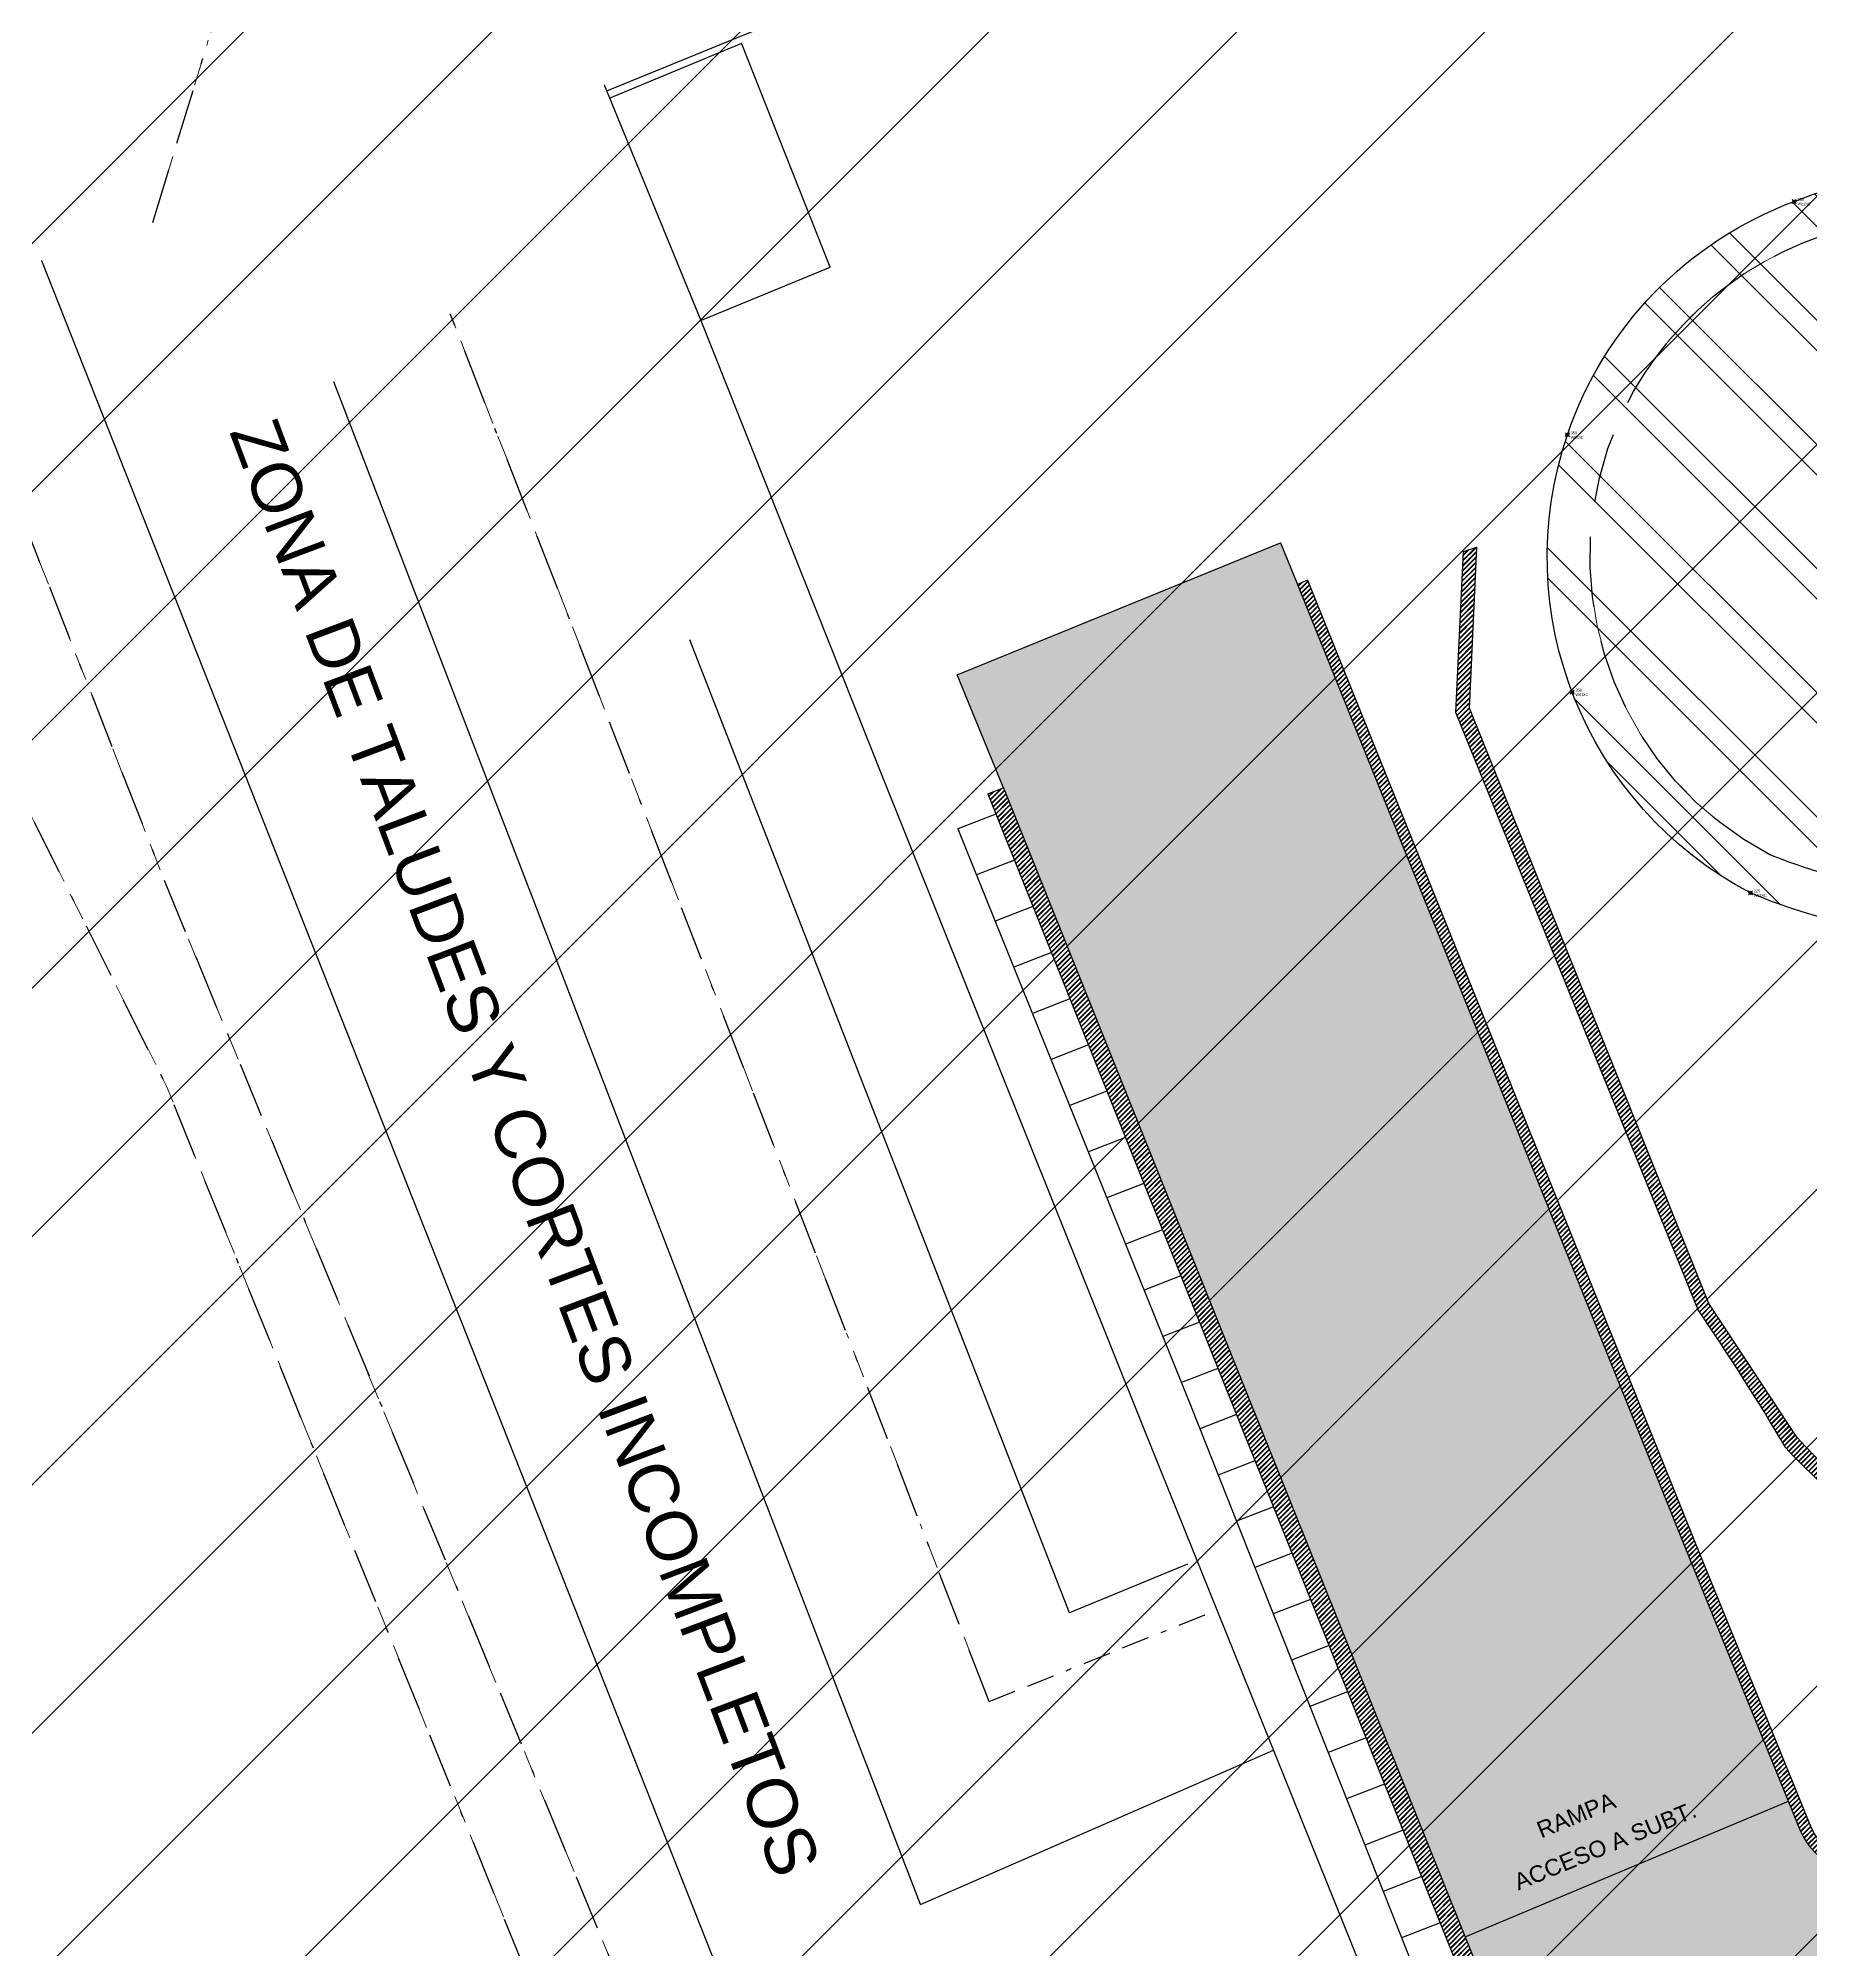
# Model space of a CAD drawing. Extents: x 350769 to 354978, y 6304672 to 6307963.
# Drawn here: x 352451.86 to 352483.92, y 6305423.69 to 6305458.26 of the extents above; entities that cross this region are included whole.
import ezdxf

# ---------------------------------------------------------------- set-up
doc = ezdxf.new("R2010")
doc.units = 0
doc.header["$PDMODE"] = 35
doc.header["$PDSIZE"] = 0.03
for name, pattern in [('BORDER', [1.75, 0.5, -0.25, 0.5, -0.25, 0, -0.25]), ('CONTINUOS', [0]), ('DIVIDE', [1.25, 0.5, -0.25, 0, -0.25, 0, -0.25]), ('HIDDEN', [9.525, 6.35, -3.175])]:
    doc.linetypes.add(name, pattern=pattern)
doc.layers.get('0').update_dxf_attribs({"linetype": 'CONTINUOUS'})
doc.layers.get('Defpoints').update_dxf_attribs({"linetype": 'CONTINUOUS'})
for name, color, linetype in [('0-LEVANTAMIENTO 2020.SEP', 252, 'CONTINUOUS'), ('02_Geo ext_Acotamiento', 7, 'CONTINUOUS'), ('1-ESCALA', 252, 'CONTINUOUS'), ('1-LINEA DE CIERRO', 7, 'DIVIDE'), ('1-LINEA EXTERIOR EDIFICIO MADERAS', 252, 'CONTINUOUS'), ('1-LINEA MAMPARA DE CRISTAL', 7, 'HIDDEN'), ('1-MURO', 7, 'CONTINUOUS'), ('1-RADIER', 251, 'CONTINUOUS'), ('1-TALUD', 252, 'BORDER'), ('2-ACHURADO MURO', 9, 'CONTINUOUS'), ('2-ACHURADO RADIER', 9, 'CONTINUOUS'), ('V-NODE-TEXT5', 5, 'CONTINUOUS')]:
    doc.layers.add(name, color=color, linetype=linetype)
doc.layers.add('0_ASD_TOPOGRAFIA_ELEMENTOS', color=7, linetype='CONTINUOS', lineweight=5, true_color=0xbdbdbd)
doc.styles.add('A', font='arial.ttf', dxfattribs={"height": 2})
doc.styles.add('ROMANS', font='romans.shx', dxfattribs={"width": 0.65})
doc.dimstyles.new('Principal', dxfattribs={"dimscale": 0, "dimtxt": 2, "dimasz": 2, "dimexe": 1, "dimexo": 1, "dimtad": 1, "dimrnd": 0.05, "dimzin": 1, "dimtxsty": 'ROMANS', "dimcen": 2.5, "dimclrt": 2, "dimaunit": 2, "dimadec": 0, "dimazin": 0, "dimtfac": 1, "dimtmove": 0, "dimatfit": 3, "dimfxl": 1, "dimfxlon": 1, "dimarcsym": 0})
pattern_1 = [(45, (0, 0), (-0.04490128060535, 0.04490128060535), [])]
pattern_2 = [(45, (38000, -3000), (-0.04490128060535, 0.04490128060535), [])]

# ---------------------------------------------------------------- blocks, each defined once
blk = doc.blocks.new('*U680', base_point=(352482.833, 6305442.806))
at = {"layer": 'V-NODE-TEXT5', "lineweight": -2}
for p, q in [((352482.797, 6305442.77), (352482.869, 6305442.842)), ((352482.797, 6305442.842), (352482.869, 6305442.77))]:
    blk.add_line(p, q, dxfattribs=at)
blk.add_circle((352482.833, 6305442.806), 0.0254, dxfattribs=at)
at = {"layer": 'V-NODE-TEXT5', "color": 0, "linetype": 'ByBlock', "char_height": 0.0508}
for s, insert, attachment_point in [('WEDIC', (352482.892, 6305442.787), 1), ('225', (352482.892, 6305442.842), 4)]:
    blk.add_mtext(s, dxfattribs=dict(at, insert=insert, attachment_point=attachment_point))
blk = doc.blocks.new('*U690', base_point=(352479.608, 6305446.438))
at = {"layer": 'V-NODE-TEXT5', "lineweight": -2}
for p, q in [((352479.572, 6305446.402), (352479.644, 6305446.474)), ((352479.572, 6305446.474), (352479.644, 6305446.402))]:
    blk.add_line(p, q, dxfattribs=at)
blk.add_circle((352479.608, 6305446.438), 0.0254, dxfattribs=at)
at = {"layer": 'V-NODE-TEXT5', "color": 0, "linetype": 'ByBlock', "char_height": 0.0508}
for s, insert, attachment_point in [('WEDIC', (352479.667, 6305446.419), 1), ('358', (352479.667, 6305446.474), 4)]:
    blk.add_mtext(s, dxfattribs=dict(at, insert=insert, attachment_point=attachment_point))
blk = doc.blocks.new('*U691', base_point=(352479.522, 6305451.091))
at = {"layer": 'V-NODE-TEXT5', "lineweight": -2}
for p, q in [((352479.486, 6305451.055), (352479.558, 6305451.127)), ((352479.486, 6305451.127), (352479.558, 6305451.055))]:
    blk.add_line(p, q, dxfattribs=at)
blk.add_circle((352479.522, 6305451.091), 0.0254, dxfattribs=at)
at = {"layer": 'V-NODE-TEXT5', "color": 0, "linetype": 'ByBlock', "char_height": 0.0508}
for s, insert, attachment_point in [('WEDIC', (352479.581, 6305451.072), 1), ('359', (352479.581, 6305451.127), 4)]:
    blk.add_mtext(s, dxfattribs=dict(at, insert=insert, attachment_point=attachment_point))
blk = doc.blocks.new('*U692', base_point=(352483.626, 6305455.312))
at = {"layer": 'V-NODE-TEXT5', "lineweight": -2}
for p, q in [((352483.59, 6305455.276), (352483.662, 6305455.348)), ((352483.59, 6305455.348), (352483.662, 6305455.276))]:
    blk.add_line(p, q, dxfattribs=at)
blk.add_circle((352483.626, 6305455.312), 0.0254, dxfattribs=at)
at = {"layer": 'V-NODE-TEXT5', "color": 0, "linetype": 'ByBlock', "char_height": 0.0508}
for s, insert, attachment_point in [('360', (352483.685, 6305455.348), 4), ('WEDIC', (352483.685, 6305455.293), 1)]:
    blk.add_mtext(s, dxfattribs=dict(at, insert=insert, attachment_point=attachment_point))
blk = doc.blocks.new('*D1236')
at = {"layer": '02_Geo ext_Acotamiento', "color": 0, "lineweight": -2, "transparency": 16777216}
blk.add_line((352474.045, 6305972.496), (352473.119, 6305978.179), dxfattribs=at)
at = {"layer": '02_Geo ext_Acotamiento', "color": 0, "transparency": 16777216}
blk.add_solid([(352473.283, 6305978.206), (352472.954, 6305978.153), (352472.958, 6305979.166)], dxfattribs=at)
at = {"layer": 'Defpoints', "color": 0, "transparency": 16777216}
for p in [(352472.958, 6305979.166), (352596.042, 6305224.025)]:
    blk.add_point(p, dxfattribs=at)
at = {"layer": '02_Geo ext_Acotamiento', "color": 2, "transparency": 16777216, "insert": (352474.582, 6305974.845), "char_height": 1, "attachment_point": 5, "rotation": 279.2575, "style": 'ROMANS'}
blk.add_mtext('R765,10', dxfattribs=at)
blk = doc.blocks.new('*U4956', base_point=(352482.833, 6305442.806))
at = {"layer": 'V-NODE-TEXT5', "lineweight": -2}
for p, q in [((352482.797, 6305442.77), (352482.869, 6305442.842)), ((352482.797, 6305442.842), (352482.869, 6305442.77))]:
    blk.add_line(p, q, dxfattribs=at)
blk.add_circle((352482.833, 6305442.806), 0.0254, dxfattribs=at)
at = {"layer": 'V-NODE-TEXT5', "color": 0, "linetype": 'ByBlock', "char_height": 0.0508}
for s, insert, attachment_point in [('WEDIC', (352482.892, 6305442.787), 1), ('225', (352482.892, 6305442.842), 4)]:
    blk.add_mtext(s, dxfattribs=dict(at, insert=insert, attachment_point=attachment_point))
blk = doc.blocks.new('*U4966', base_point=(352479.608, 6305446.438))
at = {"layer": 'V-NODE-TEXT5', "lineweight": -2}
for p, q in [((352479.572, 6305446.402), (352479.644, 6305446.474)), ((352479.572, 6305446.474), (352479.644, 6305446.402))]:
    blk.add_line(p, q, dxfattribs=at)
blk.add_circle((352479.608, 6305446.438), 0.0254, dxfattribs=at)
at = {"layer": 'V-NODE-TEXT5', "color": 0, "linetype": 'ByBlock', "char_height": 0.0508}
for s, insert, attachment_point in [('WEDIC', (352479.667, 6305446.419), 1), ('358', (352479.667, 6305446.474), 4)]:
    blk.add_mtext(s, dxfattribs=dict(at, insert=insert, attachment_point=attachment_point))
blk = doc.blocks.new('*U4967', base_point=(352479.522, 6305451.091))
at = {"layer": 'V-NODE-TEXT5', "lineweight": -2}
for p, q in [((352479.486, 6305451.055), (352479.558, 6305451.127)), ((352479.486, 6305451.127), (352479.558, 6305451.055))]:
    blk.add_line(p, q, dxfattribs=at)
blk.add_circle((352479.522, 6305451.091), 0.0254, dxfattribs=at)
at = {"layer": 'V-NODE-TEXT5', "color": 0, "linetype": 'ByBlock', "char_height": 0.0508}
for s, insert, attachment_point in [('WEDIC', (352479.581, 6305451.072), 1), ('359', (352479.581, 6305451.127), 4)]:
    blk.add_mtext(s, dxfattribs=dict(at, insert=insert, attachment_point=attachment_point))
blk = doc.blocks.new('*U4968', base_point=(352483.626, 6305455.312))
at = {"layer": 'V-NODE-TEXT5', "lineweight": -2}
for p, q in [((352483.59, 6305455.276), (352483.662, 6305455.348)), ((352483.59, 6305455.348), (352483.662, 6305455.276))]:
    blk.add_line(p, q, dxfattribs=at)
blk.add_circle((352483.626, 6305455.312), 0.0254, dxfattribs=at)
at = {"layer": 'V-NODE-TEXT5', "color": 0, "linetype": 'ByBlock', "char_height": 0.0508}
for s, insert, attachment_point in [('360', (352483.685, 6305455.348), 4), ('WEDIC', (352483.685, 6305455.293), 1)]:
    blk.add_mtext(s, dxfattribs=dict(at, insert=insert, attachment_point=attachment_point))
blk = doc.blocks.new('TOPOGRAFIA')
at = {"layer": '1-LINEA EXTERIOR EDIFICIO MADERAS', "lineweight": 0, "true_color": 0xbdbdbd}
h = blk.add_hatch(dxfattribs=at)
h.set_pattern_fill('ANSI31', color=9, scale=0.5, angle=90)
h.set_pattern_definition([(135, (38000, -3000), (-1.12253201513, -1.12253201513), [])])
h.paths.add_polyline_path([(390509.254, 6302464.349), (390489.235, 6302457.311, 0.006593), (390483.626, 6302455.312, 0.225672), (390479.522, 6302451.091, 0.369359), (390482.833, 6302442.806, 0.105621), (390487.097, 6302441.999), (390494.78, 6302441.975, 0.022709), (390512.986, 6302443.076, 0.009245), (390519.629, 6302443.906, 0.008069), (390526.96, 6302445.081, 0.00776), (390532.19, 6302446.09, 0.003168), (390537.058, 6302447.14, 0.018522), (390547.928, 6302449.983, -0.000441), (390550.949, 6302450.891, 0.020574), (390552.004, 6302451.255, 0.02318), (390567.437, 6302456.785, 0.024648), (390573.151, 6302459.473, 0.065043), (390578.117, 6302463.01, 0.03227), (390582.068, 6302467.188, 0.06625), (390589.221, 6302481.458, 0.027642), (390596.216, 6302502.437, 0.013828), (390598.79, 6302513.005, 0.018853), (390600.543, 6302523.006, 0.159831), (390600.113, 6302525.357, 0.093527), (390598.113, 6302527.807, 0.380747), (390588.95, 6302527.551), (390586.878, 6302524.749), (390584.88, 6302521.705), (390583.088, 6302518.971), (390579.481, 6302513.484), (390576.46, 6302508.881), (390569.643, 6302498.477), (390565.382, 6302491.97), (390560.315, 6302485.388), (390555.754, 6302481.548), (390539.433, 6302474.882), (390517.803, 6302467.362)])
at = {"layer": '2-ACHURADO MURO', "lineweight": 0, "true_color": 0xbdbdbd}
h = blk.add_hatch(dxfattribs=at)
h.set_pattern_fill('ANSI31', color=9, scale=0.02)
h.set_pattern_definition(pattern_2)
h.paths.add_polyline_path([(390477.753, 6302446.148), (390477.887, 6302449.06), (390477.641, 6302448.984), (390477.507, 6302446.072), (390481.886, 6302435.266, -0.017184), (390483.463, 6302432.785, 0.212455), (390490.124, 6302429.825, 0.067719), (390493.364, 6302430.411), (390504.693, 6302434.919), (390518.119, 6302440.31), (390518.049, 6302440.485), (390504.597, 6302435.116), (390493.301, 6302430.59, -0.067674), (390490.114, 6302430.07, -0.2108), (390483.67, 6302432.966), (390482.082, 6302435.381)])
h = blk.add_hatch(dxfattribs=at)
h.set_pattern_fill('ANSI31', color=9, scale=0.02)
h.set_pattern_definition(pattern_2)
h.paths.add_polyline_path([(390478.156, 6302440.193), (390474.824, 6302448.462), (390474.638, 6302448.387), (390477.97, 6302440.118), (390481.649, 6302430.979), (390483.734, 6302425.85, 0.377325), (390485.251, 6302425.123), (390498.532, 6302430.434), (390498.476, 6302430.628), (390485.19, 6302425.314, -0.375265), (390483.919, 6302425.927), (390481.834, 6302431.054)])
h = blk.add_hatch(dxfattribs=at)
h.set_pattern_fill('ANSI31', color=9, scale=0.02)
h.set_pattern_definition(pattern_2)
h.paths.add_polyline_path([(390469.322, 6302444.706), (390469.039, 6302444.6), (390477.555, 6302423.347), (390477.855, 6302423.476)])
at = {"layer": '2-ACHURADO RADIER', "lineweight": 0, "true_color": 0xbdbdbd}
h = blk.add_hatch(color=9, dxfattribs=at)
h.dxf.hatch_style = 1
h.paths.add_polyline_path([(390469.322, 6302444.706), (390468.487, 6302446.749), (390474.336, 6302449.138), (390477.97, 6302440.118), (390481.649, 6302430.979), (390483.519, 6302426.379), (390477.674, 6302423.927)])
h = blk.add_hatch(color=9, dxfattribs=at)
h.dxf.hatch_style = 1
h.paths.add_polyline_path([(390485.024, 6302425.081, -0.326314), (390483.734, 6302425.85), (390483.519, 6302426.379), (390477.674, 6302423.927), (390477.855, 6302423.476), (390477.674, 6302423.398), (390478.129, 6302422.276), (390481.622, 6302413.737), (390482.338, 6302411.296, -0.030699), (390481.958, 6302410.78), (390490.405, 6302414.123, -0.061713), (390489.884, 6302414.35), (390488.749, 6302416.568)])
at = {"layer": '1-ESCALA', "color": 9, "lineweight": 0, "true_color": 0xbdbdbd}
for p, q in [((390469.186, 6302444.234), (390468.499, 6302443.968)), ((390469.52, 6302443.399), (390468.836, 6302443.133)), ((390469.855, 6302442.563), (390469.173, 6302442.299)), ((390470.19, 6302441.728), (390469.51, 6302441.464)), ((390470.525, 6302440.892), (390469.847, 6302440.629)), ((390470.859, 6302440.057), (390470.184, 6302439.795)), ((390471.194, 6302439.222), (390470.521, 6302438.96)), ((390471.529, 6302438.386), (390470.858, 6302438.126)), ((390471.864, 6302437.551), (390471.195, 6302437.291)), ((390472.199, 6302436.715), (390471.532, 6302436.456)), ((390472.533, 6302435.88), (390471.869, 6302435.622)), ((390472.868, 6302435.044), (390472.206, 6302434.787)), ((390473.203, 6302434.209), (390472.543, 6302433.952)), ((390473.538, 6302433.373), (390472.877, 6302433.117)), ((390473.872, 6302432.538), (390473.208, 6302432.28)), ((390474.207, 6302431.702), (390473.539, 6302431.443)), ((390474.542, 6302430.867), (390473.871, 6302430.606)), ((390474.877, 6302430.031), (390474.202, 6302429.769)), ((390475.212, 6302429.196), (390474.533, 6302428.933)), ((390475.546, 6302428.36), (390474.864, 6302428.096)), ((390475.881, 6302427.525), (390475.196, 6302427.259)), ((390476.216, 6302426.689), (390475.527, 6302426.422)), ((390476.551, 6302425.854), (390475.858, 6302425.585)), ((390476.885, 6302425.018), (390476.189, 6302424.748)), ((390477.22, 6302424.183), (390476.521, 6302423.912))]:
    blk.add_line(p, q, dxfattribs=at)
at = {"layer": '1-ESCALA', "color": 9, "lineweight": 0, "true_color": 0xbdbdbd, "flags": 128}
blk.add_lwpolyline([(390468.499, 6302443.968), (390472.72, 6302433.513), (390476.852, 6302423.075), (390477.555, 6302423.347)], dxfattribs=at)
at = {"layer": '1-LINEA EXTERIOR EDIFICIO MADERAS', "color": 9, "lineweight": 0, "true_color": 0xbdbdbd, "flags": 128}
blk.add_lwpolyline([(390526.96, 6302445.081, -0.008069), (390519.629, 6302443.906, -0.009245), (390512.986, 6302443.076, -0.022709), (390494.78, 6302441.975), (390487.097, 6302441.999, -0.105621), (390482.833, 6302442.806, -0.369359), (390479.522, 6302451.091, -0.225672), (390483.626, 6302455.312, -0.006593), (390489.235, 6302457.311), (390509.254, 6302464.349), (390517.803, 6302467.362), (390539.433, 6302474.882)], format="xyb", dxfattribs=at)
at = {"layer": '1-LINEA MAMPARA DE CRISTAL', "color": 9, "lineweight": 0, "true_color": 0xbdbdbd, "flags": 128}
for points in [[(390483.193, 6302443.492, -0.369359), (390480.256, 6302450.842, -0.249389), (390484.505, 6302454.805, -0.013517), (390490.812, 6302456.977), (390505.185, 6302459.757), (390513.942, 6302462.86), (390525.009, 6302466.725)], [(390512.828, 6302443.918), (390503.435, 6302443.142), (390493.517, 6302442.792), (390485.29, 6302442.899, -0.058587), (390483.133, 6302443.521, -0.105886)]]:
    blk.add_lwpolyline(points, format="xyb", dxfattribs=at)
at = {"layer": '1-MURO', "color": 9, "lineweight": 0, "true_color": 0xbdbdbd}
for p, q in [((390477.507, 6302446.072), (390477.641, 6302448.984)), ((390477.641, 6302448.984), (390477.887, 6302449.06)), ((390477.753, 6302446.148), (390477.887, 6302449.06)), ((390474.824, 6302448.462), (390478.156, 6302440.193)), ((390481.886, 6302435.266), (390477.507, 6302446.072)), ((390469.039, 6302444.6), (390477.555, 6302423.347)), ((390478.156, 6302440.193), (390481.834, 6302431.054)), ((390483.67, 6302432.966), (390482.082, 6302435.381)), ((390481.834, 6302431.054), (390483.919, 6302425.927))]:
    blk.add_line(p, q, dxfattribs=at)
at = {"layer": '1-MURO', "color": 9, "lineweight": 0, "true_color": 0xbdbdbd, "flags": 128}
for points in [[(390462.148, 6302457.311), (390468.882, 6302460.07), (390487.087, 6302467.453), (390488.377, 6302467.994), (390499.459, 6302472.403), (390505.771, 6302474.983)], [(390451.922, 6302454.246), (390465.777, 6302419.226)], [(390467.825, 6302424.515), (390457.214, 6302452.049)], [(390474.824, 6302448.462), (390474.638, 6302448.387)], [(390482.082, 6302435.381), (390477.753, 6302446.148)], [(390469.039, 6302444.6), (390469.322, 6302444.706)], [(390469.322, 6302444.706), (390477.855, 6302423.476)], [(390467.825, 6302424.515), (390474.204, 6302427.304)]]:
    blk.add_lwpolyline(points, dxfattribs=at)
blk.add_lwpolyline([(390474.638, 6302448.387), (390477.97, 6302440.118), (390481.649, 6302430.979), (390483.734, 6302425.85, 0.377325), (390485.251, 6302425.123)], format="xyb", dxfattribs=at)
at = {"layer": '1-MURO', "color": 9, "lineweight": 0, "true_color": 0xbdbdbd}
for centre, radius, start, end in [((390446.59, 6302411.089), 42.782, 30.4724, 34.4102), ((390490.174, 6302438.821), 8.751, 221.993, 269.6077), ((390490.119, 6302438.789), 8.964, 222.0519, 270.0295), ((390484.905, 6302426.348), 1.073, 203.1298, 285.4073)]:
    blk.add_arc(centre, radius, start, end, dxfattribs=at)
at = {"layer": '1-RADIER', "color": 9, "lineweight": 0, "true_color": 0xbdbdbd, "flags": 128}
for points in [[(390464.587, 6302458.17), (390462.201, 6302457.181)], [(390463.86, 6302453.164), (390466.189, 6302454.124), (390464.586, 6302458.173)], [(390462.103, 6302457.421), (390463.849, 6302453.159), (390467.079, 6302445.039), (390471.848, 6302433.145), (390476.056, 6302422.713), (390479.54, 6302414.001)], [(390469.322, 6302444.706), (390468.487, 6302446.749), (390474.336, 6302449.138), (390474.638, 6302448.387)], [(390472.653, 6302430.666), (390470.52, 6302429.788), (390463.649, 6302447.382)], [(390477.674, 6302423.927), (390483.519, 6302426.379)]]:
    blk.add_lwpolyline(points, dxfattribs=at)
at = {"layer": '1-TALUD', "color": 9, "lineweight": 0, "true_color": 0xbdbdbd, "flags": 128}
for points in [[(390453.937, 6302454.93), (390456.75, 6302464.177), (390457.48, 6302467.33)], [(390448.893, 6302456.444), (390454.233, 6302442.813), (390464.935, 6302416.935)], [(390464.735, 6302413.307), (390454.185, 6302439.313), (390447.05, 6302453.561)], [(390469.066, 6302428.181), (390462.119, 6302446.104), (390459.315, 6302453.282)], [(390469.066, 6302428.181), (390473.182, 6302429.838)]]:
    blk.add_lwpolyline(points, dxfattribs=at)
at = {"color": 9, "lineweight": 0, "true_color": 0xbdbdbd}
for name, p in [('*U4968', (390483.626, 6302455.312)), ('*U4967', (390479.522, 6302451.091)), ('*U4966', (390479.608, 6302446.438)), ('*U4956', (390482.833, 6302442.806))]:
    blk.add_blockref(name, p, dxfattribs=at)
at = {"layer": '1-LINEA DE CIERRO', "color": 9, "lineweight": 0, "true_color": 0xbdbdbd, "style": 'A'}
for s, height, rotation, p in [('ZONA DE TALUDES Y CORTES INCOMPLETOS', 0.9, 290.643, (390455.316, 6302451.151)), ('ACCESO A SUBT.', 0.3, 22.4645, (390478.637, 6302424.765)), ('RAMPA ', 0.3, 22.4645, (390479.049, 6302425.705))]:
    blk.add_text(s, height=height, rotation=rotation, dxfattribs=at).set_placement(p)

msp = doc.modelspace()

# ---------------------------------------------------------------- hatches: boundary and pattern name
at = {"layer": '0-LEVANTAMIENTO 2020.SEP'}
h = msp.add_hatch(dxfattribs=at)
h.set_pattern_fill('ANSI31', color=252)
h.paths.add_polyline_path([(352458.213, 6305401.216), (352452.503, 6305398.982), (352452.816, 6305399.28), (352452.609, 6305399.636), (352451.638, 6305400.227), (352457.678, 6305402.577), (352457.689, 6305402.79), (352457.683, 6305402.996), (352454.252, 6305411.685), (352450.931, 6305420.069), (352447.151, 6305429.404), (352442.008, 6305442.347), (352436.835, 6305455.304), (352430.757, 6305470.685), (352440.792, 6305475.07), (352451.682, 6305479.894), (352465.771, 6305486.18), (352480.216, 6305492.535), (352496.407, 6305499.712), (352513.657, 6305507.299), (352529.161, 6305514.161), (352541.959, 6305519.8), (352561.927, 6305528.675), (352571.449, 6305540.268), (352583.647, 6305555.178), (352598.213, 6305545.789), (352605.453, 6305541.805), (352602.222, 6305538.721), (352606.073, 6305535.813), (352608.645, 6305532.42), (352608.792, 6305532.234), (352608.857, 6305528.43), (352613.727, 6305525.092), (352613.927, 6305524.926), (352609.716, 6305517.616), (352604.317, 6305502.974), (352607.353, 6305483.644), (352606.958, 6305479.393), (352608.039, 6305476.818), (352609.065, 6305474.225), (352617.537, 6305468.424), (352618.346, 6305465.146), (352618.854, 6305464.849), (352618.951, 6305464.69), (352608.801, 6305460.676), (352599.579, 6305457.023), (352587.598, 6305452.326), (352574.209, 6305447), (352559.984, 6305441.387), (352541.368, 6305434.036), (352532.693, 6305430.631), (352523.045, 6305426.8), (352512.509, 6305422.629), (352503.01, 6305418.889), (352490.722, 6305414.053), (352481.682, 6305410.475), (352476.439, 6305408.401), (352468.05, 6305405.104)])
at = {"layer": '1-LINEA EXTERIOR EDIFICIO MADERAS'}
h = msp.add_hatch(dxfattribs=at)
h.set_pattern_fill('ANSI31', color=252, scale=0.5, angle=90)
h.paths.add_polyline_path([(352509.254, 6305464.349), (352489.235, 6305457.311, 0.006593), (352483.626, 6305455.312, 0.225672), (352479.522, 6305451.091, 0.369359), (352482.833, 6305442.806, 0.105621), (352487.097, 6305441.999), (352494.78, 6305441.975, 0.022709), (352512.986, 6305443.076, 0.009245), (352519.629, 6305443.906, 0.008069), (352526.96, 6305445.081, 0.00776), (352532.19, 6305446.09, 0.003168), (352537.058, 6305447.14, 0.018522), (352547.928, 6305449.983, -0.000433), (352550.887, 6305450.916, 0.02483), (352567.437, 6305456.785, 0.024648), (352573.151, 6305459.473, 0.065043), (352578.117, 6305463.01, 0.03227), (352582.068, 6305467.188, 0.06625), (352589.221, 6305481.458, 0.027642), (352596.216, 6305502.437, 0.013828), (352598.79, 6305513.005, 0.018853), (352600.543, 6305523.006, 0.159831), (352600.113, 6305525.357, 0.093527), (352598.113, 6305527.807, 0.380747), (352588.95, 6305527.551), (352586.878, 6305524.749), (352584.88, 6305521.705), (352583.088, 6305518.971), (352579.481, 6305513.484), (352576.46, 6305508.881), (352569.643, 6305498.477), (352565.382, 6305491.97), (352560.315, 6305485.388), (352555.754, 6305481.548), (352539.433, 6305474.882), (352517.803, 6305467.362)])
at = {"layer": '2-ACHURADO MURO'}
h = msp.add_hatch(dxfattribs=at)
h.set_pattern_fill('ANSI31', color=256, scale=0.02)
h.set_pattern_definition(pattern_1)
h.paths.add_polyline_path([(352477.753, 6305446.148), (352477.887, 6305449.06), (352477.641, 6305448.984), (352477.507, 6305446.072), (352481.886, 6305435.266, -0.017184), (352483.463, 6305432.785, 0.212455), (352490.124, 6305429.825, 0.067719), (352493.364, 6305430.411), (352504.693, 6305434.919), (352518.119, 6305440.31), (352518.049, 6305440.485), (352504.597, 6305435.116), (352493.301, 6305430.59, -0.067674), (352490.114, 6305430.07, -0.2108), (352483.67, 6305432.966), (352482.082, 6305435.381)])
h = msp.add_hatch(dxfattribs=at)
h.set_pattern_fill('ANSI31', color=256, scale=0.02)
h.set_pattern_definition(pattern_1)
h.paths.add_polyline_path([(352478.156, 6305440.193), (352474.824, 6305448.462), (352474.638, 6305448.387), (352477.97, 6305440.118), (352481.649, 6305430.979), (352483.734, 6305425.85, 0.377325), (352485.251, 6305425.123), (352498.532, 6305430.434), (352498.476, 6305430.628), (352485.19, 6305425.314, -0.375265), (352483.919, 6305425.927), (352481.834, 6305431.054)])
h = msp.add_hatch(dxfattribs=at)
h.set_pattern_fill('ANSI31', color=256, scale=0.02)
h.set_pattern_definition(pattern_1)
h.paths.add_polyline_path([(352469.322, 6305444.706), (352469.039, 6305444.6), (352477.555, 6305423.347), (352477.855, 6305423.476)])
at = {"layer": '2-ACHURADO RADIER'}
h = msp.add_hatch(color=256, dxfattribs=at)
h.dxf.hatch_style = 1
h.paths.add_polyline_path([(352469.322, 6305444.706), (352468.487, 6305446.749), (352474.336, 6305449.138), (352477.97, 6305440.118), (352481.649, 6305430.979), (352483.519, 6305426.379), (352477.674, 6305423.927)])
h = msp.add_hatch(color=256, dxfattribs=at)
h.dxf.hatch_style = 1
h.paths.add_polyline_path([(352485.024, 6305425.081, -0.326314), (352483.734, 6305425.85), (352483.519, 6305426.379), (352477.674, 6305423.927), (352477.855, 6305423.476), (352477.674, 6305423.398), (352478.129, 6305422.276), (352481.622, 6305413.737), (352482.338, 6305411.296, -0.030699), (352481.958, 6305410.78), (352490.405, 6305414.123, -0.061713), (352489.884, 6305414.35), (352488.749, 6305416.568)])

# ---------------------------------------------------------------- linework, layer by layer
at = {"layer": '1-ESCALA'}
for p, q in [((352469.186, 6305444.234), (352468.499, 6305443.968)), ((352469.52, 6305443.399), (352468.836, 6305443.133)), ((352469.855, 6305442.563), (352469.173, 6305442.299)), ((352470.19, 6305441.728), (352469.51, 6305441.464)), ((352470.525, 6305440.892), (352469.847, 6305440.629)), ((352470.859, 6305440.057), (352470.184, 6305439.795)), ((352471.194, 6305439.222), (352470.521, 6305438.96)), ((352471.529, 6305438.386), (352470.858, 6305438.126)), ((352471.864, 6305437.551), (352471.195, 6305437.291)), ((352472.199, 6305436.715), (352471.532, 6305436.456)), ((352472.533, 6305435.88), (352471.869, 6305435.622)), ((352472.868, 6305435.044), (352472.206, 6305434.787)), ((352473.203, 6305434.209), (352472.543, 6305433.952)), ((352473.538, 6305433.373), (352472.877, 6305433.117)), ((352473.872, 6305432.538), (352473.208, 6305432.28)), ((352474.207, 6305431.702), (352473.539, 6305431.443)), ((352474.542, 6305430.867), (352473.871, 6305430.606)), ((352474.877, 6305430.031), (352474.202, 6305429.769)), ((352475.212, 6305429.196), (352474.533, 6305428.933)), ((352475.546, 6305428.36), (352474.864, 6305428.096)), ((352475.881, 6305427.525), (352475.196, 6305427.259)), ((352476.216, 6305426.689), (352475.527, 6305426.422)), ((352476.551, 6305425.854), (352475.858, 6305425.585)), ((352476.885, 6305425.018), (352476.189, 6305424.748)), ((352477.22, 6305424.183), (352476.521, 6305423.912))]:
    msp.add_line(p, q, dxfattribs=at)
at = {"layer": '1-ESCALA', "flags": 128}
msp.add_lwpolyline([(352468.499, 6305443.968), (352472.72, 6305433.513), (352476.852, 6305423.075), (352477.555, 6305423.347)], dxfattribs=at)
at = {"layer": '1-LINEA EXTERIOR EDIFICIO MADERAS', "flags": 128}
msp.add_lwpolyline([(352526.96, 6305445.081, -0.008069), (352519.629, 6305443.906, -0.009245), (352512.986, 6305443.076, -0.022709), (352494.78, 6305441.975), (352487.097, 6305441.999, -0.105621), (352482.833, 6305442.806, -0.369359), (352479.522, 6305451.091, -0.225672), (352483.626, 6305455.312, -0.006593), (352489.235, 6305457.311), (352509.254, 6305464.349), (352517.803, 6305467.362), (352539.433, 6305474.882)], format="xyb", dxfattribs=at)
at = {"layer": '1-LINEA MAMPARA DE CRISTAL', "ltscale": 0.2, "flags": 128}
for points in [[(352483.193, 6305443.492, -0.369359), (352480.256, 6305450.842, -0.249389), (352484.505, 6305454.805, -0.013517), (352490.812, 6305456.977), (352505.185, 6305459.757), (352513.942, 6305462.86), (352525.009, 6305466.725)], [(352512.828, 6305443.918), (352503.435, 6305443.142), (352493.517, 6305442.792), (352485.29, 6305442.899, -0.058587), (352483.133, 6305443.521, -0.105886)]]:
    msp.add_lwpolyline(points, format="xyb", dxfattribs=at)
at = {"layer": '1-MURO'}
for p, q in [((352477.507, 6305446.072), (352477.641, 6305448.984)), ((352477.641, 6305448.984), (352477.887, 6305449.06)), ((352477.753, 6305446.148), (352477.887, 6305449.06)), ((352474.824, 6305448.462), (352478.156, 6305440.193)), ((352481.886, 6305435.266), (352477.507, 6305446.072)), ((352469.039, 6305444.6), (352477.555, 6305423.347)), ((352478.156, 6305440.193), (352481.834, 6305431.054)), ((352483.67, 6305432.966), (352482.082, 6305435.381)), ((352481.834, 6305431.054), (352483.919, 6305425.927))]:
    msp.add_line(p, q, dxfattribs=at)
at = {"layer": '1-MURO', "flags": 128}
for points in [[(352462.148, 6305457.311), (352468.882, 6305460.07), (352487.087, 6305467.453), (352488.377, 6305467.994), (352499.459, 6305472.403), (352505.771, 6305474.983)], [(352451.922, 6305454.246), (352465.777, 6305419.226)], [(352467.825, 6305424.515), (352457.214, 6305452.049)], [(352474.824, 6305448.462), (352474.638, 6305448.387)], [(352482.082, 6305435.381), (352477.753, 6305446.148)], [(352469.039, 6305444.6), (352469.322, 6305444.706)], [(352469.322, 6305444.706), (352477.855, 6305423.476)], [(352467.825, 6305424.515), (352474.204, 6305427.304)]]:
    msp.add_lwpolyline(points, dxfattribs=at)
msp.add_lwpolyline([(352474.638, 6305448.387), (352477.97, 6305440.118), (352481.649, 6305430.979), (352483.734, 6305425.85, 0.377325), (352485.251, 6305425.123)], format="xyb", dxfattribs=at)
at = {"layer": '1-MURO'}
for centre, radius, start, end in [((352446.59, 6305411.089), 42.782, 30.4724, 34.4102), ((352490.174, 6305438.821), 8.751, 221.993, 269.6077), ((352490.119, 6305438.789), 8.964, 222.0519, 270.0295), ((352484.905, 6305426.348), 1.073, 203.1298, 285.4073)]:
    msp.add_arc(centre, radius, start, end, dxfattribs=at)
at = {"layer": '1-RADIER', "flags": 128}
for points in [[(352464.587, 6305458.17), (352462.201, 6305457.181)], [(352463.86, 6305453.164), (352466.189, 6305454.124), (352464.586, 6305458.173)], [(352462.103, 6305457.421), (352463.849, 6305453.159), (352467.079, 6305445.039), (352471.848, 6305433.145), (352476.056, 6305422.713), (352479.54, 6305414.001)], [(352469.322, 6305444.706), (352468.487, 6305446.749), (352474.336, 6305449.138), (352474.638, 6305448.387)], [(352472.653, 6305430.666), (352470.52, 6305429.788), (352463.649, 6305447.382)], [(352477.674, 6305423.927), (352483.519, 6305426.379)]]:
    msp.add_lwpolyline(points, dxfattribs=at)
at = {"layer": '1-TALUD', "ltscale": 2, "flags": 128}
for points in [[(352453.937, 6305454.93), (352456.75, 6305464.177), (352457.48, 6305467.33)], [(352448.893, 6305456.444), (352454.233, 6305442.813), (352464.935, 6305416.935)], [(352464.735, 6305413.307), (352454.185, 6305439.313), (352447.05, 6305453.561)], [(352469.066, 6305428.181), (352462.119, 6305446.104), (352459.315, 6305453.282)]]:
    msp.add_lwpolyline(points, dxfattribs=at)
at = {"layer": '1-TALUD', "flags": 128}
msp.add_lwpolyline([(352469.066, 6305428.181), (352473.182, 6305429.838)], dxfattribs=at)

# ---------------------------------------------------------------- block references
for name, p in [('*U692', (352483.626, 6305455.312)), ('*U691', (352479.522, 6305451.091)), ('*U690', (352479.608, 6305446.438)), ('*U680', (352482.833, 6305442.806))]:
    msp.add_blockref(name, p)

# ---------------------------------------------------------------- texts
at = {"layer": '1-LINEA DE CIERRO', "style": 'A'}
for s, height, rotation, p in [('ZONA DE TALUDES Y CORTES INCOMPLETOS', 0.9, 290.643, (352455.316, 6305451.151)), ('ACCESO A SUBT.', 0.3, 22.4645, (352478.637, 6305424.765)), ('RAMPA ', 0.3, 22.4645, (352479.049, 6305425.705))]:
    msp.add_text(s, height=height, rotation=rotation, dxfattribs=at).set_placement(p)

# ---------------------------------------------------------------- dimensions: what is measured, and where the dimension line sits
at = {"layer": '02_Geo ext_Acotamiento'}
dim = msp.add_radius_dim(center=(352596.042, 6305224.025), mpoint=(352472.958, 6305979.166), dimstyle='Principal', override={"dimaunit": 0, "dimfxl": 0.22, "dimarcsym": 1}, dxfattribs=at)
dim.commit()
dim.dimension.update_dxf_attribs({"geometry": '*D1236', "text_midpoint": (352473.686, 6305974.698), "dimtype": 164})

# ---------------------------------------------------------------- next in the draw order: block references
at = {"layer": '0_ASD_TOPOGRAFIA_ELEMENTOS', "color": 30, "true_color": 0xf26507}
msp.add_blockref('TOPOGRAFIA', (-38000, 3000), dxfattribs=at)

doc.saveas('drawing.dxf')
